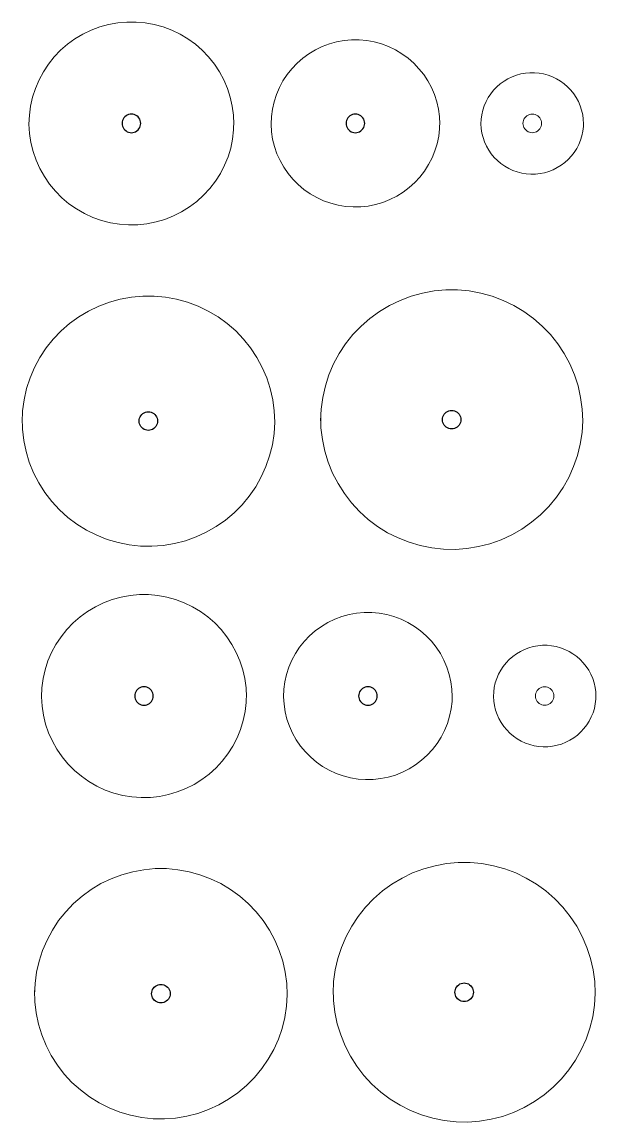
# Model space of a CAD drawing. Extents: x 107 to 187, y -106 to 41.
# Drawn here: x 154.9 to 185.9, y -19.6 to 39.8 of the extents above; entities that cross this region are included whole.
import ezdxf

# ---------------------------------------------------------------- set-up
doc = ezdxf.new("R2010")
doc.units = 0
doc.header["$MEASUREMENT"] = 0
doc.layers.add('TOP_Full_CutOut_90', color=7, linetype='CONTINUOUS')
doc.layers.add('TOP_Full_CutOut_90_1', color=7, linetype='CONTINUOUS', lineweight=18)
doc.layers.add('TOP_Full_CutOut_90_3', color=7, linetype='CONTINUOUS', lineweight=18)

msp = doc.modelspace()

# ---------------------------------------------------------------- linework, layer by layer
at = {"layer": 'TOP_Full_CutOut_90', "linetype": 'ByBlock'}
for points in [[(161.340947, 34.333059), (161.334791, 34.411277), (161.316476, 34.487568), (161.286451, 34.560055), (161.245456, 34.626952), (161.194501, 34.686613), (161.13484, 34.737568), (161.067943, 34.778563), (160.995456, 34.808588), (160.919165, 34.826904), (160.840947, 34.833059), (160.76273, 34.826904), (160.686439, 34.808588), (160.613952, 34.778563), (160.547055, 34.737568), (160.487394, 34.686613), (160.436439, 34.626952), (160.395444, 34.560055), (160.365419, 34.487568), (160.347103, 34.411277), (160.340947, 34.333059), (160.347103, 34.254842), (160.365419, 34.178551), (160.395444, 34.106064), (160.436439, 34.039167), (160.487394, 33.979506), (160.547055, 33.928551), (160.613952, 33.887556), (160.686439, 33.857531), (160.76273, 33.839215), (160.840947, 33.833059), (160.919165, 33.839215), (160.995456, 33.857531), (161.067943, 33.887556), (161.13484, 33.928551), (161.194501, 33.979506), (161.245456, 34.039167), (161.286451, 34.106064), (161.316476, 34.178551), (161.334791, 34.254842), (161.340947, 34.333059)], [(173.430083, 34.333059), (173.423927, 34.411277), (173.405611, 34.487568), (173.375586, 34.560055), (173.334591, 34.626952), (173.283636, 34.686613), (173.223975, 34.737568), (173.157078, 34.778563), (173.084591, 34.808588), (173.0083, 34.826904), (172.930083, 34.833059), (172.851866, 34.826904), (172.775574, 34.808588), (172.703088, 34.778563), (172.63619, 34.737568), (172.576529, 34.686613), (172.525574, 34.626952), (172.48458, 34.560055), (172.454555, 34.487568), (172.436239, 34.411277), (172.430083, 34.333059), (172.436239, 34.254842), (172.454555, 34.178551), (172.48458, 34.106064), (172.525574, 34.039167), (172.576529, 33.979506), (172.63619, 33.928551), (172.703088, 33.887556), (172.775574, 33.857531), (172.851866, 33.839215), (172.930083, 33.833059), (173.0083, 33.839215), (173.084591, 33.857531), (173.157078, 33.887556), (173.223975, 33.928551), (173.283636, 33.979506), (173.334591, 34.039167), (173.375586, 34.106064), (173.405611, 34.178551), (173.423927, 34.254842), (173.430083, 34.333059)], [(161.255233, 18.254361), (161.261388, 18.332578), (161.279704, 18.408869), (161.309729, 18.481356), (161.350724, 18.548254), (161.401679, 18.607914), (161.46134, 18.658869), (161.528237, 18.699864), (161.600724, 18.729889), (161.677015, 18.748205), (161.755233, 18.754361), (161.83345, 18.748205), (161.909741, 18.729889), (161.982228, 18.699864), (162.049125, 18.658869), (162.108786, 18.607914), (162.159741, 18.548254), (162.200736, 18.481356), (162.230761, 18.408869), (162.249077, 18.332578), (162.255233, 18.254361), (162.249077, 18.176144), (162.230761, 18.099852), (162.200736, 18.027366), (162.159741, 17.960468), (162.108786, 17.900807), (162.049125, 17.849852), (161.982228, 17.808858), (161.909741, 17.778833), (161.83345, 17.760517), (161.755233, 17.754361), (161.677015, 17.760517), (161.600724, 17.778833), (161.528237, 17.808858), (161.46134, 17.849852), (161.401679, 17.900807), (161.350724, 17.960468), (161.309729, 18.027366), (161.279704, 18.099852), (161.261388, 18.176144), (161.255233, 18.254361)], [(177.626528, 18.335192), (177.632683, 18.413409), (177.650999, 18.4897), (177.681024, 18.562187), (177.722019, 18.629085), (177.772974, 18.688745), (177.832635, 18.7397), (177.899532, 18.780695), (177.972019, 18.81072), (178.04831, 18.829036), (178.126528, 18.835192), (178.204745, 18.829036), (178.281036, 18.81072), (178.353523, 18.780695), (178.42042, 18.7397), (178.480081, 18.688745), (178.531036, 18.629085), (178.572031, 18.562187), (178.602056, 18.4897), (178.620372, 18.413409), (178.626528, 18.335192), (178.620372, 18.256975), (178.602056, 18.180683), (178.572031, 18.108197), (178.531036, 18.041299), (178.480081, 17.981638), (178.42042, 17.930683), (178.353523, 17.889689), (178.281036, 17.859664), (178.204745, 17.841348), (178.126528, 17.835192), (178.04831, 17.841348), (177.972019, 17.859664), (177.899532, 17.889689), (177.832635, 17.930683), (177.772974, 17.981638), (177.722019, 18.041299), (177.681024, 18.108197), (177.650999, 18.180683), (177.632683, 18.256975), (177.626528, 18.335192)], [(162.015061, 3.40563), (162.008906, 3.483848), (161.99059, 3.560139), (161.960565, 3.632626), (161.91957, 3.699523), (161.868615, 3.759184), (161.808954, 3.810139), (161.742057, 3.851134), (161.66957, 3.881159), (161.593279, 3.899474), (161.515061, 3.90563), (161.436844, 3.899474), (161.360553, 3.881159), (161.288066, 3.851134), (161.221169, 3.810139), (161.161508, 3.759184), (161.110553, 3.699523), (161.069558, 3.632626), (161.039533, 3.560139), (161.021217, 3.483848), (161.015061, 3.40563), (161.021217, 3.327413), (161.039533, 3.251122), (161.069558, 3.178635), (161.110553, 3.111738), (161.161508, 3.052077), (161.221169, 3.001122), (161.288066, 2.960127), (161.360553, 2.930102), (161.436844, 2.911786), (161.515061, 2.90563), (161.593279, 2.911786), (161.66957, 2.930102), (161.742057, 2.960127), (161.808954, 3.001122), (161.868615, 3.052077), (161.91957, 3.111738), (161.960565, 3.178635), (161.99059, 3.251122), (162.008906, 3.327413), (162.015061, 3.40563)], [(174.104197, 3.40563), (174.098041, 3.483848), (174.079725, 3.560139), (174.0497, 3.632626), (174.008705, 3.699523), (173.95775, 3.759184), (173.89809, 3.810139), (173.831192, 3.851134), (173.758705, 3.881159), (173.682414, 3.899474), (173.604197, 3.90563), (173.52598, 3.899474), (173.449688, 3.881159), (173.377202, 3.851134), (173.310304, 3.810139), (173.250644, 3.759184), (173.199688, 3.699523), (173.158694, 3.632626), (173.128669, 3.560139), (173.110353, 3.483848), (173.104197, 3.40563), (173.110353, 3.327413), (173.128669, 3.251122), (173.158694, 3.178635), (173.199688, 3.111738), (173.250644, 3.052077), (173.310304, 3.001122), (173.377202, 2.960127), (173.449688, 2.930102), (173.52598, 2.911786), (173.604197, 2.90563), (173.682414, 2.911786), (173.758705, 2.930102), (173.831192, 2.960127), (173.89809, 3.001122), (173.95775, 3.052077), (174.008705, 3.111738), (174.0497, 3.178635), (174.079725, 3.251122), (174.098041, 3.327413), (174.104197, 3.40563)], [(161.929347, -12.673068), (161.935503, -12.594851), (161.953818, -12.51856), (161.983843, -12.446073), (162.024838, -12.379176), (162.075793, -12.319515), (162.135454, -12.26856), (162.202351, -12.227565), (162.274838, -12.19754), (162.351129, -12.179224), (162.429347, -12.173068), (162.507564, -12.179224), (162.583855, -12.19754), (162.656342, -12.227565), (162.723239, -12.26856), (162.7829, -12.319515), (162.833855, -12.379176), (162.87485, -12.446073), (162.904875, -12.51856), (162.923191, -12.594851), (162.929347, -12.673068), (162.923191, -12.751285), (162.904875, -12.827577), (162.87485, -12.900063), (162.833855, -12.966961), (162.7829, -13.026622), (162.723239, -13.077577), (162.656342, -13.118571), (162.583855, -13.148596), (162.507564, -13.166912), (162.429347, -13.173068), (162.351129, -13.166912), (162.274838, -13.148596), (162.202351, -13.118571), (162.135454, -13.077577), (162.075793, -13.026622), (162.024838, -12.966961), (161.983843, -12.900063), (161.953818, -12.827577), (161.935503, -12.751285), (161.929347, -12.673068)], [(178.300642, -12.592237), (178.306798, -12.51402), (178.325113, -12.437729), (178.355138, -12.365242), (178.396133, -12.298345), (178.447088, -12.238684), (178.506749, -12.187729), (178.573646, -12.146734), (178.646133, -12.116709), (178.722424, -12.098393), (178.800642, -12.092237), (178.878859, -12.098393), (178.95515, -12.116709), (179.027637, -12.146734), (179.094534, -12.187729), (179.154195, -12.238684), (179.20515, -12.298345), (179.246145, -12.365242), (179.27617, -12.437729), (179.294486, -12.51402), (179.300642, -12.592237), (179.294486, -12.670454), (179.27617, -12.746746), (179.246145, -12.819232), (179.20515, -12.88613), (179.154195, -12.945791), (179.094534, -12.996746), (179.027637, -13.03774), (178.95515, -13.067765), (178.878859, -13.086081), (178.800642, -13.092237), (178.722424, -13.086081), (178.646133, -13.067765), (178.573646, -13.03774), (178.506749, -12.996746), (178.447088, -12.945791), (178.396133, -12.88613), (178.355138, -12.819232), (178.325113, -12.746746), (178.306798, -12.670454), (178.300642, -12.592237)]]:
    msp.add_lwpolyline(points, dxfattribs=at)
at = {"layer": 'TOP_Full_CutOut_90_1', "linetype": 'ByBlock'}
for points in [[(166.371464, 34.479675), (166.357958, 33.983453), (166.300026, 33.490438), (166.198133, 33.004602), (166.0531, 32.529855), (165.866096, 32.070019), (165.638624, 31.628798), (165.372518, 31.209744), (165.069919, 30.81623), (164.733265, 30.451424), (164.365264, 30.118265), (163.968881, 29.819435), (163.547306, 29.557339), (163.103935, 29.334088), (162.642336, 29.151479), (162.166227, 29.010982), (161.679441, 28.91373), (161.185896, 28.860503), (160.689567, 28.851733), (160.19445, 28.887488), (159.704531, 28.967481), (159.223755, 29.091068), (158.755993, 29.257254), (158.305011, 29.464701), (157.874439, 29.711738), (157.467745, 29.996377), (157.088204, 30.316326), (156.73887, 30.669009), (156.422557, 31.051586), (156.141811, 31.460977), (155.898892, 31.893886), (155.695758, 32.346827), (155.534042, 32.816154), (155.415048, 33.298087), (155.339733, 33.788747), (155.308703, 34.284182), (155.330974, 34.780089), (155.397608, 35.272003), (155.508069, 35.755963), (155.661467, 36.228074), (155.856567, 36.684533), (156.091799, 37.121666), (156.365267, 37.535954), (156.674772, 37.92406), (157.01782, 38.28286), (157.391649, 38.609465), (157.79325, 38.901245), (158.21939, 39.155852), (158.666637, 39.371234), (159.13139, 39.545659), (159.609907, 39.677721), (160.098336, 39.766358), (160.592744, 39.810856), (161.08915, 39.810856), (161.583558, 39.766358), (162.071987, 39.677721), (162.550504, 39.545659), (163.015257, 39.371234), (163.462504, 39.155852), (163.888643, 38.901245), (164.290245, 38.609465), (164.664074, 38.28286), (165.007122, 37.92406), (165.316626, 37.535954), (165.590095, 37.121666), (165.825327, 36.684533), (166.020427, 36.228074), (166.173825, 35.755963), (166.284286, 35.272003), (166.35092, 34.780089), (166.373191, 34.284182)], [(177.483157, 34.453763), (177.472038, 34.045241), (177.424344, 33.63936), (177.34046, 33.239388), (177.22106, 32.848546), (177.067105, 32.469981), (176.879837, 32.106739), (176.660761, 31.761747), (176.411642, 31.437781), (176.134487, 31.13745), (175.831525, 30.863172), (175.505197, 30.617156), (175.15813, 30.401382), (174.793119, 30.217587), (174.413101, 30.067252), (174.021138, 29.951586), (173.620384, 29.871521), (173.214067, 29.827702), (172.805457, 29.820482), (172.397845, 29.849917), (171.994513, 29.915773), (171.598707, 30.017518), (171.213615, 30.154333), (170.842338, 30.325116), (170.487864, 30.528493), (170.153048, 30.762826), (169.840585, 31.026229), (169.552991, 31.31658), (169.292582, 31.631541), (169.061454, 31.968578), (168.861468, 32.324976), (168.694235, 32.697866), (168.5611, 33.084246), (168.463136, 33.481004), (168.401132, 33.884946), (168.375586, 34.292821), (168.393921, 34.701083), (168.448779, 35.106057), (168.539717, 35.504484), (168.666004, 35.893156), (168.826623, 36.268942), (169.020281, 36.628818), (169.245418, 36.969886), (169.500221, 37.2894), (169.78264, 37.584787), (170.090401, 37.853669), (170.421024, 38.093881), (170.771849, 38.30349), (171.140051, 38.480806), (171.522666, 38.624404), (171.916612, 38.733126), (172.318718, 38.806098), (172.725746, 38.842731), (173.134419, 38.842731), (173.541447, 38.806098), (173.943553, 38.733126), (174.337499, 38.624404), (174.720114, 38.480806), (175.088316, 38.30349), (175.439141, 38.093881), (175.769764, 37.853669), (176.077525, 37.584787), (176.359944, 37.2894), (176.614747, 36.969886), (176.839884, 36.628818), (177.033542, 36.268942), (177.194161, 35.893156), (177.320448, 35.504484), (177.411386, 35.106057), (177.466244, 34.701083), (177.484579, 34.292821)], [(185.240836, 34.406386), (185.234081, 34.158211), (185.205108, 33.911641), (185.154148, 33.66866), (185.081614, 33.431226), (184.988087, 33.20125), (184.874322, 32.980582), (184.741235, 32.771001), (184.589897, 32.574194), (184.421527, 32.391745), (184.237479, 32.225122), (184.039237, 32.075669), (183.828396, 31.944587), (183.606653, 31.832933), (183.375795, 31.741605), (183.137679, 31.671339), (182.894223, 31.6227), (182.647388, 31.59608), (182.39916, 31.591694), (182.151538, 31.609576), (181.906516, 31.649583), (181.666066, 31.711392), (181.432125, 31.794506), (181.206576, 31.898256), (180.991235, 32.021807), (180.787836, 32.164163), (180.598017, 32.324178), (180.423305, 32.500565), (180.265108, 32.691902), (180.124699, 32.89665), (180.003209, 33.11316), (179.901615, 33.339689), (179.820737, 33.574412), (179.761224, 33.815441), (179.723557, 34.060833), (179.708038, 34.308615), (179.719177, 34.556631), (179.752503, 34.802651), (179.807747, 35.044693), (179.884466, 35.280809), (179.982041, 35.509097), (180.099687, 35.72772), (180.236456, 35.934917), (180.391248, 36.12902), (180.562816, 36.308466), (180.749778, 36.47181), (180.95063, 36.617737), (181.163755, 36.745073), (181.387435, 36.852792), (181.619871, 36.940027), (181.859191, 37.006075), (182.103468, 37.050405), (182.350736, 37.072659), (182.599003, 37.072659), (182.84627, 37.050405), (183.090547, 37.006075), (183.329867, 36.940027), (183.562303, 36.852792), (183.785984, 36.745073), (183.999108, 36.617737), (184.19996, 36.47181), (184.386922, 36.308466), (184.55849, 36.12902), (184.713282, 35.934917), (184.850052, 35.72772), (184.967697, 35.509097), (185.065273, 35.280809), (185.141991, 35.044693), (185.197236, 34.802651), (185.230561, 34.556631), (185.2417, 34.308615)], [(154.935533, 18.435154), (154.952187, 17.82326), (155.023623, 17.215322), (155.149268, 16.616235), (155.328108, 16.030823), (155.558704, 15.463798), (155.8392, 14.919727), (156.167336, 14.402989), (156.540472, 13.917745), (156.955602, 13.467903), (157.409385, 13.057083), (157.898166, 12.688594), (158.418011, 12.365403), (158.964734, 12.090111), (159.533933, 11.864935), (160.121025, 11.691688), (160.721284, 11.571766), (161.329875, 11.506132), (161.9419, 11.495317), (162.552431, 11.539407), (163.156551, 11.638047), (163.749398, 11.790442), (164.326197, 11.995367), (164.882305, 12.25117), (165.413244, 12.555793), (165.91474, 12.906783), (166.382754, 13.301313), (166.813519, 13.736207), (167.203566, 14.207965), (167.549755, 14.712786), (167.849298, 15.246608), (168.099785, 15.805131), (168.299197, 16.383859), (168.445929, 16.978133), (168.538801, 17.583167), (168.577063, 18.19409), (168.549601, 18.805594), (168.467434, 19.412175), (168.331224, 20.008949), (168.142068, 20.59111), (167.90149, 21.153972), (167.611425, 21.693002), (167.27421, 22.203862), (166.892559, 22.682437), (166.469545, 23.124874), (166.008575, 23.527612), (165.513359, 23.887407), (164.987885, 24.201364), (164.436383, 24.466953), (163.863295, 24.682036), (163.273233, 24.844883), (162.67095, 24.954181), (162.061293, 25.009051), (161.449173, 25.009051), (160.839517, 24.954181), (160.237233, 24.844883), (159.647172, 24.682036), (159.074083, 24.466953), (158.522581, 24.201364), (157.997107, 23.887407), (157.501891, 23.527612), (157.040921, 23.124874), (156.617907, 22.682437), (156.236256, 22.203862), (155.899041, 21.693002), (155.608976, 21.153972), (155.368398, 20.59111), (155.179242, 20.008949), (155.043032, 19.412175), (154.960866, 18.805594), (154.933403, 18.19409)], [(171.054561, 18.522672), (171.071831, 17.888144), (171.14591, 17.257718), (171.276202, 16.636471), (171.461658, 16.029403), (171.700784, 15.441404), (171.991656, 14.877207), (172.33193, 14.341354), (172.718868, 13.838161), (173.149355, 13.371679), (173.619923, 12.945663), (174.126785, 12.563543), (174.66586, 12.228396), (175.232806, 11.942921), (175.82306, 11.709416), (176.431869, 11.529761), (177.054332, 11.405402), (177.685436, 11.337341), (178.3201, 11.326125), (178.953215, 11.371846), (179.579682, 11.474135), (180.194459, 11.632168), (180.792594, 11.844672), (181.369273, 12.109938), (181.919852, 12.425829), (182.439899, 12.789802), (182.925225, 13.198926), (183.371925, 13.649908), (183.7764, 14.139116), (184.135394, 14.662611), (184.446018, 15.216179), (184.70577, 15.795363), (184.912558, 16.395499), (185.064719, 17.011755), (185.161025, 17.63917), (185.200704, 18.272692), (185.172225, 18.906816), (185.087019, 19.535835), (184.945771, 20.154683), (184.749618, 20.758379), (184.50014, 21.342062), (184.199346, 21.901031), (183.849656, 22.430788), (183.453888, 22.927066), (183.015227, 23.38587), (182.537204, 23.803505), (182.02367, 24.17661), (181.478758, 24.502179), (180.906856, 24.777593), (180.312569, 25.000633), (179.70068, 25.169503), (179.076118, 25.282844), (178.44391, 25.339744), (177.809146, 25.339744), (177.176938, 25.282844), (176.552376, 25.169503), (175.940488, 25.000633), (175.3462, 24.777593), (174.774298, 24.502179), (174.229386, 24.17661), (173.715852, 23.803505), (173.23783, 23.38587), (172.799168, 22.927066), (172.4034, 22.430788), (172.053711, 21.901031), (171.752916, 21.342062), (171.503438, 20.758379), (171.307286, 20.154683), (171.166037, 19.535835), (171.080831, 18.906816), (171.052353, 18.272692)], [(167.045578, 3.552246), (167.032072, 3.056024), (166.97414, 2.563009), (166.872247, 2.077173), (166.727214, 1.602426), (166.54021, 1.14259), (166.312739, 0.701369), (166.046632, 0.282315), (165.744034, -0.111199), (165.407379, -0.476005), (165.039378, -0.809164), (164.642995, -1.107994), (164.221421, -1.37009), (163.778049, -1.593341), (163.316451, -1.77595), (162.840341, -1.916447), (162.353555, -2.0137), (161.86001, -2.066926), (161.363681, -2.075696), (160.868564, -2.039941), (160.378645, -1.959948), (159.897869, -1.836361), (159.430107, -1.670175), (158.979125, -1.462728), (158.548553, -1.215691), (158.141859, -0.931052), (157.762318, -0.611103), (157.412984, -0.25842), (157.096671, 0.124157), (156.815925, 0.533548), (156.573006, 0.966457), (156.369872, 1.419398), (156.208156, 1.888725), (156.089162, 2.370658), (156.013847, 2.861318), (155.982817, 3.356753), (156.005088, 3.85266), (156.071722, 4.344574), (156.182183, 4.828534), (156.335581, 5.300644), (156.530681, 5.757104), (156.765913, 6.194237), (157.039382, 6.608525), (157.348886, 6.996631), (157.691934, 7.355431), (158.065763, 7.682036), (158.467364, 7.973816), (158.893504, 8.228423), (159.340751, 8.443805), (159.805504, 8.61823), (160.284021, 8.750292), (160.77245, 8.838929), (161.266858, 8.883427), (161.763264, 8.883427), (162.257672, 8.838929), (162.746101, 8.750292), (163.224618, 8.61823), (163.689371, 8.443805), (164.136618, 8.228423), (164.562758, 7.973816), (164.964359, 7.682036), (165.338188, 7.355431), (165.681236, 6.996631), (165.990741, 6.608525), (166.264209, 6.194237), (166.499441, 5.757104), (166.694541, 5.300644), (166.847939, 4.828534), (166.9584, 4.344574), (167.025034, 3.85266), (167.047305, 3.356753)], [(178.157271, 3.526334), (178.146152, 3.117812), (178.098458, 2.711931), (178.014574, 2.311959), (177.895174, 1.921117), (177.74122, 1.542551), (177.553951, 1.17931), (177.334875, 0.834318), (177.085757, 0.510352), (176.808601, 0.210021), (176.505639, -0.064257), (176.179311, -0.310273), (175.832244, -0.526047), (175.467233, -0.709842), (175.087215, -0.860177), (174.695252, -0.975843), (174.294498, -1.055908), (173.888181, -1.099727), (173.479571, -1.106947), (173.071959, -1.077512), (172.668627, -1.011656), (172.272821, -0.909911), (171.88773, -0.773096), (171.516452, -0.602313), (171.161978, -0.398936), (170.827162, -0.164603), (170.514699, 0.0988), (170.227105, 0.389151), (169.966696, 0.704112), (169.735568, 1.041149), (169.535582, 1.397547), (169.368349, 1.770437), (169.235214, 2.156817), (169.13725, 2.553575), (169.075246, 2.957517), (169.0497, 3.365392), (169.068035, 3.773653), (169.122893, 4.178628), (169.213831, 4.577055), (169.340118, 4.965727), (169.500737, 5.341513), (169.694395, 5.701389), (169.919532, 6.042457), (170.174335, 6.361971), (170.456754, 6.657358), (170.764515, 6.92624), (171.095138, 7.166452), (171.445964, 7.376061), (171.814166, 7.553377), (172.19678, 7.696975), (172.590726, 7.805697), (172.992832, 7.878669), (173.39986, 7.915302), (173.808533, 7.915302), (174.215562, 7.878669), (174.617667, 7.805697), (175.011613, 7.696975), (175.394228, 7.553377), (175.76243, 7.376061), (176.113255, 7.166452), (176.443879, 6.92624), (176.751639, 6.657358), (177.034058, 6.361971), (177.288861, 6.042457), (177.513998, 5.701389), (177.707656, 5.341513), (177.868275, 4.965727), (177.994562, 4.577055), (178.0855, 4.178628), (178.140358, 3.773653), (178.158693, 3.365392)], [(185.91495, 3.478957), (185.908196, 3.230782), (185.879222, 2.984212), (185.828262, 2.741231), (185.755728, 2.503797), (185.662201, 2.27382), (185.548437, 2.053153), (185.415349, 1.843572), (185.264011, 1.646765), (185.095641, 1.464316), (184.911593, 1.297693), (184.713351, 1.14824), (184.50251, 1.017158), (184.280767, 0.905504), (184.049909, 0.814176), (183.811793, 0.74391), (183.568337, 0.695271), (183.321502, 0.668651), (183.073274, 0.664265), (182.825652, 0.682147), (182.58063, 0.722154), (182.34018, 0.783963), (182.106239, 0.867077), (181.88069, 0.970827), (181.665349, 1.094378), (181.46195, 1.236734), (181.272131, 1.396749), (181.097419, 1.573136), (180.939222, 1.764473), (180.798813, 1.969221), (180.677323, 2.185731), (180.57573, 2.41226), (180.494851, 2.646983), (180.435339, 2.888012), (180.397671, 3.133404), (180.382153, 3.381185), (180.393291, 3.629202), (180.426617, 3.875222), (180.481861, 4.117264), (180.55858, 4.35338), (180.656155, 4.581668), (180.773801, 4.800291), (180.91057, 5.007488), (181.065362, 5.201591), (181.23693, 5.381037), (181.423893, 5.544381), (181.624745, 5.690308), (181.837869, 5.817644), (182.06155, 5.925363), (182.293986, 6.012598), (182.533305, 6.078646), (182.777583, 6.122976), (183.02485, 6.14523), (183.273117, 6.14523), (183.520384, 6.122976), (183.764661, 6.078646), (184.003981, 6.012598), (184.236417, 5.925363), (184.460098, 5.817644), (184.673222, 5.690308), (184.874074, 5.544381), (185.061037, 5.381037), (185.232605, 5.201591), (185.387396, 5.007488), (185.524166, 4.800291), (185.641812, 4.581668), (185.739387, 4.35338), (185.816105, 4.117264), (185.87135, 3.875222), (185.904676, 3.629202), (185.915814, 3.381185)], [(155.609647, -12.492275), (155.626301, -13.104169), (155.697737, -13.712107), (155.823382, -14.311194), (156.002222, -14.896606), (156.232818, -15.463631), (156.513314, -16.007702), (156.84145, -16.52444), (157.214586, -17.009684), (157.629716, -17.459526), (158.083499, -17.870346), (158.572281, -18.238835), (159.092125, -18.562026), (159.638848, -18.837318), (160.208047, -19.062494), (160.795139, -19.235741), (161.395398, -19.355663), (162.003989, -19.421297), (162.616014, -19.432112), (163.226545, -19.388022), (163.830665, -19.289382), (164.423512, -19.136987), (165.000311, -18.932062), (165.556419, -18.676259), (166.087359, -18.371636), (166.588854, -18.020646), (167.056869, -17.626116), (167.487633, -17.191222), (167.87768, -16.719465), (168.223869, -16.214643), (168.523413, -15.680822), (168.773899, -15.122298), (168.973311, -14.54357), (169.120043, -13.949296), (169.212915, -13.344262), (169.251177, -12.733339), (169.223715, -12.121835), (169.141548, -11.515254), (169.005338, -10.918481), (168.816183, -10.336319), (168.575604, -9.773458), (168.285539, -9.234427), (167.948324, -8.723568), (167.566673, -8.244992), (167.143659, -7.802555), (166.682689, -7.399817), (166.187473, -7.040022), (165.661999, -6.726065), (165.110497, -6.460476), (164.537409, -6.245393), (163.947347, -6.082546), (163.345064, -5.973248), (162.735407, -5.918378), (162.123287, -5.918378), (161.513631, -5.973248), (160.911347, -6.082546), (160.321286, -6.245393), (159.748197, -6.460476), (159.196696, -6.726065), (158.671221, -7.040022), (158.176006, -7.399817), (157.715035, -7.802555), (157.292021, -8.244992), (156.910371, -8.723568), (156.573155, -9.234427), (156.283091, -9.773458), (156.042512, -10.336319), (155.853356, -10.918481), (155.717147, -11.515254), (155.63498, -12.121835), (155.607517, -12.733339)], [(171.728675, -12.404757), (171.745945, -13.039285), (171.820025, -13.669711), (171.950316, -14.290959), (172.135772, -14.898026), (172.374898, -15.486025), (172.66577, -16.050222), (173.006044, -16.586075), (173.392982, -17.089268), (173.823469, -17.55575), (174.294037, -17.981767), (174.800899, -18.363886), (175.339974, -18.699033), (175.90692, -18.984508), (176.497174, -19.218013), (177.105984, -19.397669), (177.728446, -19.522027), (178.35955, -19.590088), (178.994214, -19.601304), (179.627329, -19.555583), (180.253796, -19.453294), (180.868573, -19.295262), (181.466709, -19.082757), (182.043387, -18.817491), (182.593967, -18.5016), (183.114013, -18.137627), (183.59934, -17.728503), (184.046039, -17.277521), (184.450514, -16.788313), (184.809509, -16.264818), (185.120132, -15.71125), (185.379884, -15.132066), (185.586672, -14.53193), (185.738833, -13.915674), (185.83514, -13.288259), (185.874818, -12.654737), (185.846339, -12.020613), (185.761133, -11.391594), (185.619885, -10.772746), (185.423732, -10.16905), (185.174254, -9.585367), (184.87346, -9.026398), (184.52377, -8.496641), (184.128002, -8.000363), (183.689341, -7.541559), (183.211318, -7.123924), (182.697784, -6.75082), (182.152872, -6.42525), (181.58097, -6.149836), (180.986683, -5.926796), (180.374794, -5.757926), (179.750232, -5.644585), (179.118024, -5.587685), (178.483261, -5.587685), (177.851053, -5.644585), (177.22649, -5.757926), (176.614602, -5.926796), (176.020314, -6.149836), (175.448412, -6.42525), (174.9035, -6.75082), (174.389966, -7.123924), (173.911944, -7.541559), (173.473282, -8.000363), (173.077514, -8.496641), (172.727825, -9.026398), (172.42703, -9.585367), (172.177552, -10.16905), (171.9814, -10.772746), (171.840152, -11.391594), (171.754945, -12.020613), (171.726467, -12.654737)]]:
    msp.add_lwpolyline(points, dxfattribs=at)
at = {"layer": 'TOP_Full_CutOut_90_3', "linetype": 'ByBlock'}
for points in [[(182.974869, 34.333059), (182.968713, 34.411277), (182.950398, 34.487568), (182.920373, 34.560055), (182.879378, 34.626952), (182.828423, 34.686613), (182.768762, 34.737568), (182.701865, 34.778563), (182.629378, 34.808588), (182.553087, 34.826904), (182.474869, 34.833059), (182.396652, 34.826904), (182.320361, 34.808588), (182.247874, 34.778563), (182.180977, 34.737568), (182.121316, 34.686613), (182.070361, 34.626952), (182.029366, 34.560055), (181.999341, 34.487568), (181.981025, 34.411277), (181.974869, 34.333059), (181.981025, 34.254842), (181.999341, 34.178551), (182.029366, 34.106064), (182.070361, 34.039167), (182.121316, 33.979506), (182.180977, 33.928551), (182.247874, 33.887556), (182.320361, 33.857531), (182.396652, 33.839215), (182.474869, 33.833059), (182.553087, 33.839215), (182.629378, 33.857531), (182.701865, 33.887556), (182.768762, 33.928551), (182.828423, 33.979506), (182.879378, 34.039167), (182.920373, 34.106064), (182.950398, 34.178551), (182.968713, 34.254842), (182.974869, 34.333059)], [(183.648983, 3.40563), (183.642828, 3.483848), (183.624512, 3.560139), (183.594487, 3.632626), (183.553492, 3.699523), (183.502537, 3.759184), (183.442876, 3.810139), (183.375979, 3.851134), (183.303492, 3.881159), (183.227201, 3.899474), (183.148983, 3.90563), (183.070766, 3.899474), (182.994475, 3.881159), (182.921988, 3.851134), (182.855091, 3.810139), (182.79543, 3.759184), (182.744475, 3.699523), (182.70348, 3.632626), (182.673455, 3.560139), (182.655139, 3.483848), (182.648983, 3.40563), (182.655139, 3.327413), (182.673455, 3.251122), (182.70348, 3.178635), (182.744475, 3.111738), (182.79543, 3.052077), (182.855091, 3.001122), (182.921988, 2.960127), (182.994475, 2.930102), (183.070766, 2.911786), (183.148983, 2.90563), (183.227201, 2.911786), (183.303492, 2.930102), (183.375979, 2.960127), (183.442876, 3.001122), (183.502537, 3.052077), (183.553492, 3.111738), (183.594487, 3.178635), (183.624512, 3.251122), (183.642828, 3.327413), (183.648983, 3.40563)]]:
    msp.add_lwpolyline(points, dxfattribs=at)

doc.saveas('drawing.dxf')
